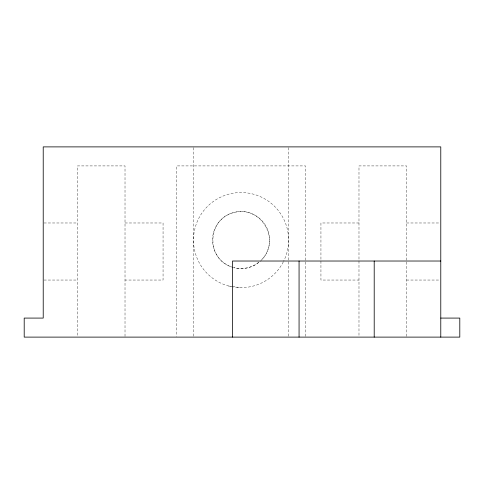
<?xml version="1.0" encoding="UTF-8"?>
<svg xmlns="http://www.w3.org/2000/svg" width="484" height="484" viewBox="0 0 484 484"><rect width="100%" height="100%" fill="white"/><g stroke="black" fill="none" stroke-linecap="round" stroke-linejoin="round"><path stroke-width="0.36" stroke-dasharray="2.42 1.81" d="M258.861 262.086C252.079 268.082 242.327 269.667 233.663 267.658A28.532 28.532 0 0 0 260.695 260.791M43.965 222.979L77.458 222.979M125.017 222.979L163.06 222.979L163.06 280.042L125.017 280.042M358.983 222.979L320.94 222.979L320.94 280.042L358.983 280.042M406.542 222.979L440.035 222.979M43.965 280.042L77.458 280.042M406.542 280.042L440.035 280.042M228.738 286.032L231.987 286.461M232.635 286.546L241.05 287.653M233.046 267.404C205.815 259.926 206.359 219.512 233.663 212.536C261.197 204.883 281.621 240.258 261.227 260.271A28.532 28.532 0 0 0 257.615 216.868A28.532 28.532 0 0 0 215.404 227.595A28.532 28.532 0 0 0 232.949 267.458M406.542 336.356L406.542 165.915L358.983 165.915L358.983 336.356M305.483 336.356L305.483 165.915L176.612 165.915L176.612 336.356M288.603 147.644L288.603 337.112M193.497 147.644L193.497 337.112M125.017 336.356L125.017 165.915L77.458 165.915L77.458 336.356M233.022 286.97A47.553 47.553 0 0 1 195.179 227.547A47.553 47.553 0 0 1 258.008 195.669A47.553 47.553 0 0 1 283.612 261.306M283.279 261.959A47.553 47.553 0 0 1 233.748 287.091"/><path stroke-width="0.73" d="M440.779 261.021L232.489 261.021L232.489 337.112M440.779 318.085L459.8 318.085L459.8 337.112L24.2 337.112L24.2 318.085L43.221 318.085L43.221 146.888L440.779 146.888L440.779 337.112M374.205 261.021L374.205 337.112M299.064 261.021L299.064 337.112"/></g></svg>
